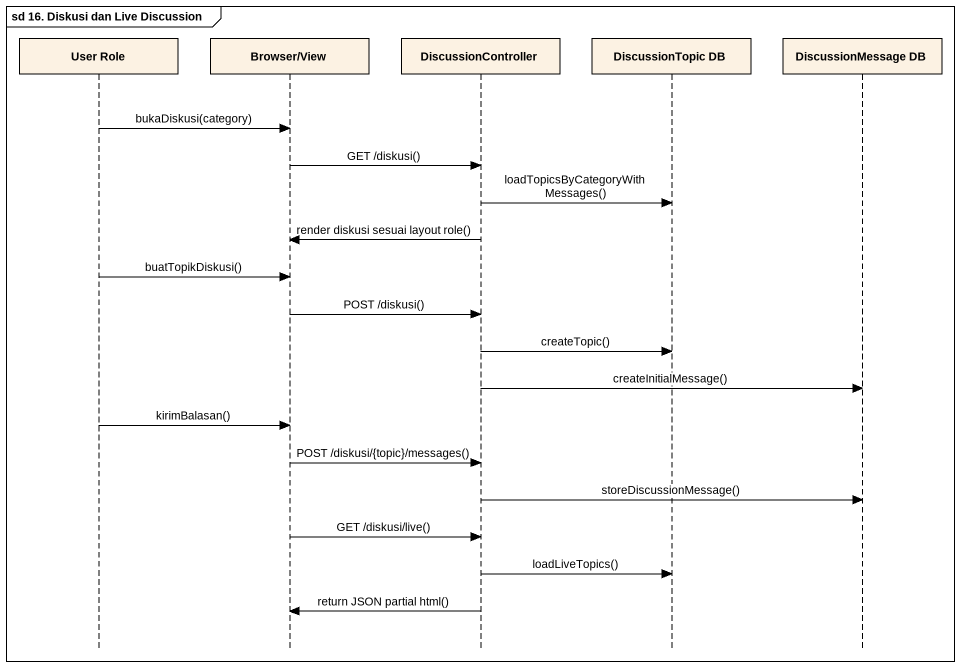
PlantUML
@startuml
mainframe sd 16. Diskusi dan Live Discussion
hide footbox
participant "User Role" as User_Role
participant "Browser/View" as Browser_View
participant DiscussionController
participant "DiscussionTopic DB" as DiscussionTopic_DB
participant "DiscussionMessage DB" as DiscussionMessage_DB

User_Role -> Browser_View : bukaDiskusi(category)
Browser_View -> DiscussionController : GET /diskusi()
DiscussionController -> DiscussionTopic_DB : loadTopicsByCategoryWithMessages()
DiscussionController -> Browser_View : render diskusi sesuai layout role()
User_Role -> Browser_View : buatTopikDiskusi()
Browser_View -> DiscussionController : POST /diskusi()
DiscussionController -> DiscussionTopic_DB : createTopic()
DiscussionController -> DiscussionMessage_DB : createInitialMessage()
User_Role -> Browser_View : kirimBalasan()
Browser_View -> DiscussionController : POST /diskusi/{topic}/messages()
DiscussionController -> DiscussionMessage_DB : storeDiscussionMessage()
Browser_View -> DiscussionController : GET /diskusi/live()
DiscussionController -> DiscussionTopic_DB : loadLiveTopics()
DiscussionController -> Browser_View : return JSON partial html()
@enduml
